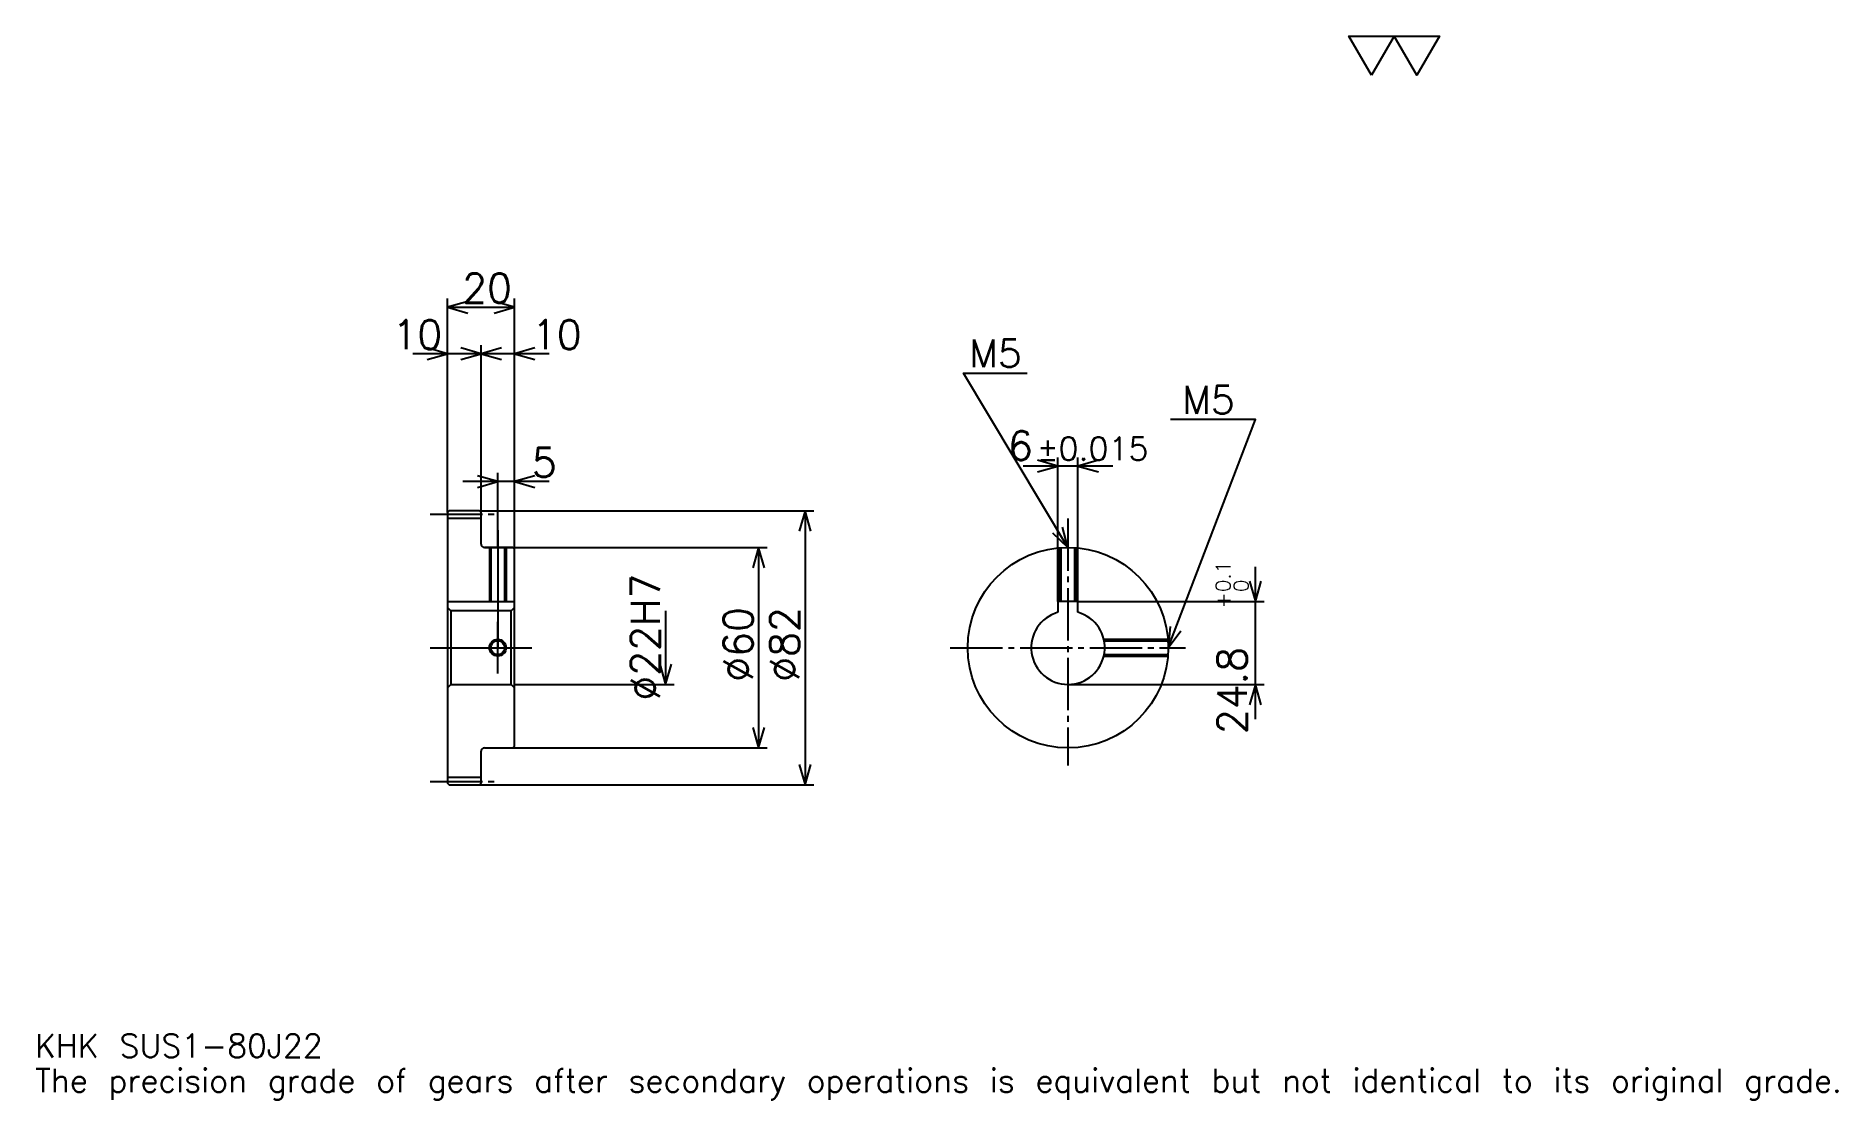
# Model space of a CAD drawing. Extents: x 18 to 557, y 6 to 325.
import ezdxf

# ---------------------------------------------------------------- set-up
doc = ezdxf.new("R2010")
doc.units = 0
doc.linetypes.add('DASHDOT', pattern=[20.869564, 15.652174, -1.73913, 1.73913, -1.73913])
doc.layers.get('0').update_dxf_attribs({"linetype": 'CONTINUOUS'})
doc.layers.add('DASHDOT', color=6, linetype='DASHDOT')
doc.styles.add('KANJI', font='TXT', dxfattribs={"bigfont": 'BIGFONT'})

msp = doc.modelspace()

# ---------------------------------------------------------------- linework, layer by layer
at = {"color": 5}
for p, q in [((140.869568, 182.739136), (140.869568, 246.217407)), ((140.869568, 243.608704), (160.869568, 243.608704)), ((160.869568, 182.739136), (160.869568, 246.217407)), ((150.869568, 182.739136), (150.869568, 232.304352)), ((161.304352, 229.695648), (130.434784, 229.695648)), ((171.304352, 229.695648), (140.434784, 229.695648)), ((339.956543, 196.08696), (313.086975, 196.08696)), ((323.521729, 155.539139), (323.521729, 198.695663)), ((329.521729, 155.539139), (329.521729, 198.695663)), ((171.304352, 191.434784), (145.434784, 191.434784)), ((155.869568, 182.739136), (155.869568, 194.043488)), ((140.869568, 182.239136), (140.869568, 182.739136)), ((150.369568, 182.739136), (160.869568, 182.739136)), ((150.869568, 182.239136), (150.869568, 182.739136)), ((155.869568, 171.739136), (155.869568, 182.739136)), ((155.869568, 171.739136), (155.869568, 182.739136)), ((160.869568, 182.739136), (250.434784, 182.739136)), ((160.869568, 171.239136), (160.869568, 182.739136)), ((247.82608, 182.739136), (247.82608, 100.739136)), ((151.869568, 171.739136), (160.869568, 171.739136)), ((160.869568, 171.739136), (236.521744, 171.739136)), ((233.913055, 171.739136), (233.913055, 111.739136)), ((382.608704, 120.304352), (382.608704, 165.973923)), ((206.08696, 152.739136), (206.08696, 130.739136)), ((329.521729, 155.539139), (385.217407, 155.539139)), ((160.869568, 130.739136), (208.695648, 130.739136)), ((326.521729, 130.739136), (385.217407, 130.739136)), ((151.869568, 111.739136), (160.869568, 111.739136)), ((160.869568, 111.739136), (236.521744, 111.739136)), ((150.369568, 100.739136), (160.869568, 100.739136)), ((160.869568, 100.739136), (250.434784, 100.739136))]:
    msp.add_line(p, q, dxfattribs=at)
at = {"color": 4}
for p, q in [((140.869568, 180.489136), (150.869568, 180.489136)), ((140.869568, 155.539139), (160.869568, 155.539139)), ((141.869568, 152.739136), (141.869568, 130.739136)), ((159.869568, 152.739136), (160.869568, 153.739136)), ((159.869568, 130.739136), (160.869568, 129.739136)), ((140.869568, 102.989136), (150.869568, 102.989136))]:
    msp.add_line(p, q, dxfattribs=at)
at = {"color": 7}
msp.add_lwpolyline([(417.391296, 313.043488), (410.608673, 324.800018), (437.739136, 324.800018), (430.956512, 313.043488), (424.17392, 324.800018), (417.391296, 313.043488)], dxfattribs=at)
at = {"color": 5}
for points in [[(146.956528, 245.347839), (140.869568, 243.608704), (146.956528, 241.869568)], [(154.782608, 241.869568), (160.869568, 243.608704), (154.782608, 245.347839)], [(134.782608, 227.956528), (140.869568, 229.695648), (134.782608, 231.434784)], [(144.782608, 227.956528), (150.869568, 229.695648), (144.782608, 231.434784)], [(156.956528, 231.434784), (150.869568, 229.695648), (156.956528, 227.956528)], [(166.956528, 231.434784), (160.869568, 229.695648), (166.956528, 227.956528)], [(326.521729, 171.739136), (295.217407, 223.913055), (314.347839, 223.913055)], [(356.521729, 141.739136), (382.608704, 210), (357.217407, 210)], [(317.434784, 194.347839), (323.521729, 196.08696), (317.434784, 197.826096)], [(335.608704, 197.826096), (329.521729, 196.08696), (335.608704, 194.347839)], [(149.782608, 189.695648), (155.869568, 191.434784), (149.782608, 193.17392)], [(166.956528, 193.17392), (160.869568, 191.434784), (166.956528, 189.695648)], [(249.565216, 176.652176), (247.82608, 182.739136), (246.08696, 176.652176)], [(321.898743, 176.063873), (326.521729, 171.739136), (324.881317, 177.853424)], [(235.652176, 165.652176), (233.913055, 171.739136), (232.17392, 165.652176)], [(380.869568, 161.626099), (382.608704, 155.539139), (384.347839, 161.626099)], [(357.07016, 148.045868), (356.521729, 141.739136), (360.319214, 146.804184)], [(204.347824, 136.826096), (206.08696, 130.739136), (207.82608, 136.826096)], [(384.347839, 124.652176), (382.608704, 130.739136), (380.869568, 124.652176)], [(232.17392, 117.826096), (233.913055, 111.739136), (235.652176, 117.826096)], [(246.08696, 106.826096), (247.82608, 100.739136), (249.565216, 106.826096)]]:
    msp.add_lwpolyline(points, dxfattribs=at)
at = {"color": 4}
for points in [[(150.869568, 172.739136), (150.869568, 182.239136), (150.369568, 182.739136), (141.369568, 182.739136), (140.869568, 182.239136), (140.869568, 129.739136)], [(151.869568, 111.739136), (160.369568, 111.739136), (160.869568, 112.239136), (160.869568, 171.239136), (160.369568, 171.739136), (151.869568, 171.739136)], [(153.369568, 171.739136), (153.369568, 155.539139)], [(153.804565, 171.739136), (153.804565, 155.539139)], [(157.93457, 171.739136), (157.93457, 155.539139)], [(158.369568, 171.739136), (158.369568, 155.539139)], [(324.021729, 155.539139), (324.021729, 171.634796)], [(324.456726, 155.539139), (324.456726, 171.667984)], [(328.586731, 155.539139), (328.586731, 171.667984)], [(329.021729, 155.539139), (329.021729, 171.634796)], [(140.869568, 129.739136), (141.869568, 130.739136), (159.869568, 130.739136), (159.869568, 152.739136), (141.869568, 152.739136), (140.869568, 153.739136)], [(329.521729, 152.322144), (329.521729, 155.539139), (323.521729, 155.539139), (323.521729, 152.322144)], [(337.233887, 144.239136), (356.417389, 144.239136)], [(337.326172, 143.804138), (356.450592, 143.804138)], [(337.233887, 139.239136), (356.417389, 139.239136)], [(337.326172, 139.674133), (356.450592, 139.674133)], [(140.869568, 129.739136), (140.869568, 101.239136), (141.369568, 100.739136), (150.369568, 100.739136), (150.869568, 101.239136), (150.869568, 110.739136)]]:
    msp.add_lwpolyline(points, dxfattribs=at)
for centre, radius in [((326.521729, 141.739136), 30), ((155.869568, 141.739136), 2.065)]:
    msp.add_circle(centre, radius, dxfattribs=at)
at = {"color": 7}
msp.add_circle((155.869568, 141.739136), 2.5, dxfattribs=at)
at = {"color": 4}
for centre, radius, start, end in [((151.869568, 172.739136), 1, 180, 270), ((326.521729, 141.739136), 11, 105.82662089, 74.17337911), ((151.869568, 110.739136), 1, 90, 180)]:
    msp.add_arc(centre, radius, start, end, dxfattribs=at)
at = {"layer": 'DASHDOT', "color": 7}
for p, q in [((135.652176, 181.739136), (156.08696, 181.739136)), ((326.521729, 180.434784), (326.521729, 106.521744)), ((155.869568, 171.739136), (155.869568, 141.739136)), ((135.652176, 141.739136), (166.08696, 141.739136)), ((291.304352, 141.739136), (361.739136, 141.739136)), ((135.652176, 101.739136), (156.08696, 101.739136))]:
    msp.add_line(p, q, dxfattribs=at)
for points in [[(155.869568, 176.956528), (155.869568, 150.321747)], [(155.869568, 134.021744), (155.869568, 149.456528)], [(148.152176, 141.739136), (163.58696, 141.739136)]]:
    msp.add_lwpolyline(points, dxfattribs=at)

# ---------------------------------------------------------------- texts
at = {"color": 7, "style": 'KANJI'}
for s, height, p in [('20', 8.695652, (145.217392, 245)), ('10', 8.695652, (124.347824, 231.08696)), ('10', 8.695652, (166.08696, 231.08696)), ('M5', 8.347826, (296.956543, 225.652176)), ('M5', 8.347826, (360.695679, 211.739136)), ('6', 8.695652, (308.572205, 197.826096)), ('5', 8.695652, (166.08696, 192.826096)), ('%%p0.015', 6.956522, (317.17981, 197.826096)), ('KHK SUS1-80J22', 6.956522, (17.391304, 19.130434)), ('The precision grade of gears after secondary operations is equivalent but not identical to its original grade.', 6.956522, (17.391304, 8.695652))]:
    msp.add_text(s, height=height, dxfattribs=at).set_placement(p)
for s, height, p in [('%%c22H7', 8.695652, (204.347824, 125.869568)), ('0.1', 4.347826, (375.130432, 158.372498)), ('+', 4.347826, (375.130432, 153.502945)), ('0', 4.347826, (380.521729, 158.372498)), ('%%c60', 8.695652, (232.17392, 131.521744)), ('%%c82', 8.695652, (246.08696, 131.521744)), ('24.8', 8.695652, (380, 115.864716))]:
    msp.add_text(s, height=height, rotation=90, dxfattribs=at).set_placement(p)

doc.saveas('drawing.dxf')
